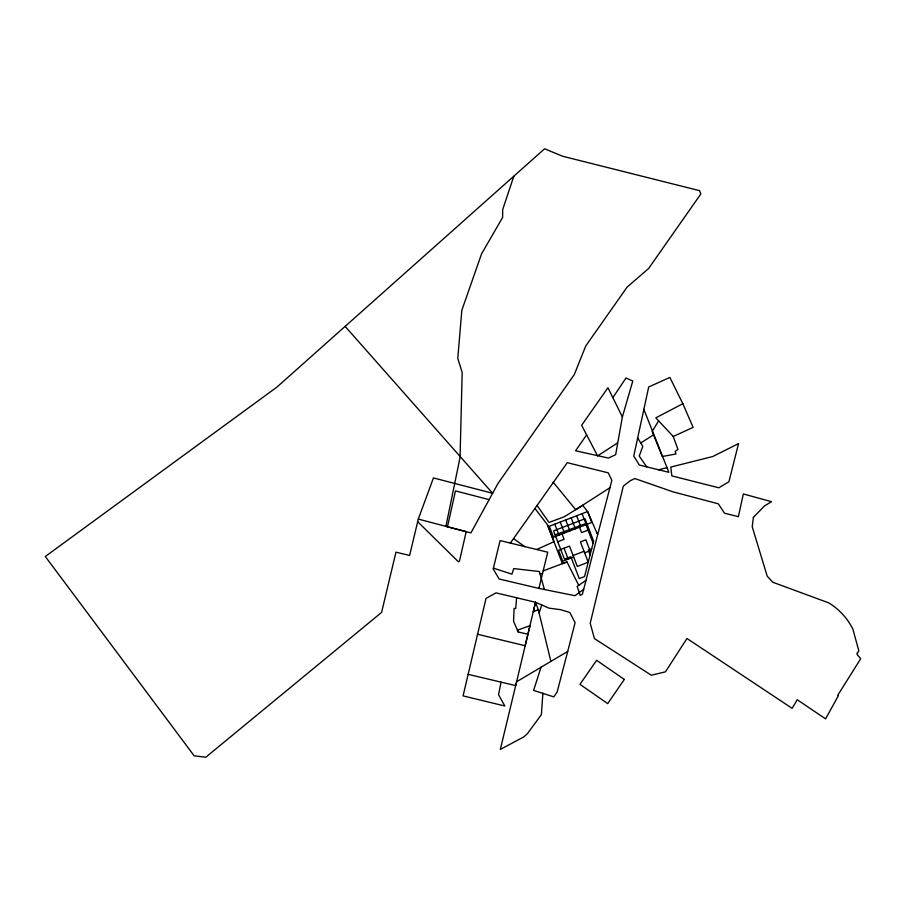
<?xml version="1.0" encoding="UTF-8"?>
<svg xmlns="http://www.w3.org/2000/svg" width="906" height="906" viewBox="0 0 906 906"><rect width="100%" height="100%" fill="white"/><g stroke="black" fill="none" stroke-linecap="round" stroke-linejoin="round"><path stroke-width="1.36" d="M542.887 693.09L541.38 714.675L527.428 733.645L523.951 736.793L500.327 749.421L516.613 681.742L567.722 651.414L575.095 622.66L569.783 612.445L560.61 609.681L548.945 608.141L535.525 602.264L496.024 592.875L486.012 598.424L463.079 695.887L504.823 706L498.549 694.664L501.041 682.139M516.613 597.767L515.718 608.515L514.098 608.379L513.543 621.312L518.232 631.969L527.938 634.245M622.377 416.953L612.841 397.632L626.001 378.006L632.784 381.007L622.377 416.953L615.672 454.653L608.447 458.085L575.57 450.769L586.624 434.869M489.127 499.636L470.905 532.921L447.473 526.748L455.446 490.893L489.127 499.636L497.949 483.521L574.291 374.597L585.763 345.956L627.122 287.077L648.605 268.527L700.814 193.997L699.602 190.668L562.422 156.194L544.619 148.765L276.874 387.145L45.3 556.499L194.167 755.831L205.787 757.235L381.596 612.388L395.956 552.173L409.625 555.435L418.3 519.093L433.442 477.938L492.626 493.272L345.129 326.387M541.109 667.009L533.577 690.406L553.793 696.884L557.122 692.093L567.722 651.414M535.525 602.264L533.238 611.935L538.277 609.602L535.525 602.264L515.684 685.604L468.062 674.324M538.866 588.402L547.745 552.207L500.089 540.576L493.192 569.025L499.172 579.002L538.866 588.402L574.982 595.706L583.702 589.285L597.666 534.8L587.734 511.799L582.762 505.333L564.087 516.85L549.013 522.434L537.065 505.469L567.281 462.683L608.254 472.83L611.856 480.327L597.813 534.246L596.85 532.909M583.702 589.285L582.467 594.064L580.202 595.435L577.145 586.397L586.012 580.327M513.861 176.16L502.705 209.524L502.604 217.485L481.584 253.805L461.834 310.282L457.779 358.391L462.173 372.445L460.067 457.326L445.911 526.341L447.473 526.748M539.104 613.022L541.811 604.925M658.628 420.848L652.173 431.403L662.252 456.488L675.967 454.008L675.23 451.335L677.926 449.353L673.237 436.488L655.831 417.847L682.841 403.702L669.874 377.44L648.696 386.987L633.758 456.069L639.319 465.038L668.866 472.298L643.826 409.308M510.316 543.124L537.065 505.469M609.919 487.722L575.729 509.682L553.09 482.128M617.462 442.977L597.609 455.888L581.629 425.31L607.949 387.734L612.841 397.632M646.737 466.862L639.24 456.103L642.784 446.318L640.735 442.943L653.509 434.891M673.237 436.488L693.124 427.372L682.841 403.702M536.726 549.523L553.951 541.686L547.496 524.868L534.993 508.459M557.756 541.777L564.098 539.342L561.494 532.558M588.039 530.135L581.584 532.615L579.047 526.035M573.102 555.503L584.03 551.301M591.663 548.798L588.311 550.101L590.123 554.823M573.691 557.031L562.762 561.233L558.56 550.304L569.489 546.103L577.303 566.431L588.232 562.23L580.406 541.901L585.876 539.806L590.078 550.735L584.608 552.83M578.741 585.367L566.963 561.935L562.411 563.668L547.496 524.868M543.158 570.916L566.963 561.935M555.118 534.925L585.536 523.623L593.09 543.249M658.673 469.784L666.793 467.711M540.055 573.996L542.558 573.362M477.428 634.234L525.186 645.729L529.987 625.695L517.439 630.168L518.232 631.969M418.3 519.093L466.194 531.675L459.433 561.188L458.425 561.811L417.677 521.686M493.396 568.141L511.947 574.166L513.747 568.583L539.398 571.539L544.37 589.387M513.509 538.606L524.823 546.646M637.677 437.926L640.735 442.943M582.094 513.668L586.295 524.597M576.624 515.763L580.825 526.692M571.165 517.87L575.367 528.798M565.706 519.976L569.908 530.893M560.236 522.071L564.438 533M554.778 524.178L558.979 535.095M564.019 548.209L568.221 559.138M538.277 609.602L550.825 661.154M753.407 517.349L752.218 526.737L767.201 576.182L772.773 582.241L828.707 602.864A64.02 64.02 0 0 1 852.931 629.251L858.877 651.063L857.031 653.147L857.665 653.826L857.053 654.392L860.7 658.73L837.722 695.31L838.344 695.717L825.593 718.866L797.257 699.738L792.116 708.333L686.975 638.492L665.434 671.833L651.289 675.208L594.427 638.594L590.214 623.237L623.317 486.114L630.338 480.656L634.834 478.549L672.954 491.822L718.322 503.815L724.528 513.204L738.379 516.669L743.35 493.963L771.504 501.686L764.392 506.012L753.407 517.349M738.537 443.6L728.911 481.788L718.854 487.79L671.867 475.888L670.757 467.066L712.773 456.522L738.537 443.6M593.634 541.131L584.551 576.59L579.274 578.617L570.837 556.68L564.438 559.138L553.566 530.859L585.027 518.764L593.634 541.131M624.302 679.432L607.7 703.6L579.965 684.336L596.612 660.315L624.302 679.432M587.552 511.562L549.319 526.273L553.521 537.201L591.754 522.49L587.552 511.562"/></g></svg>
